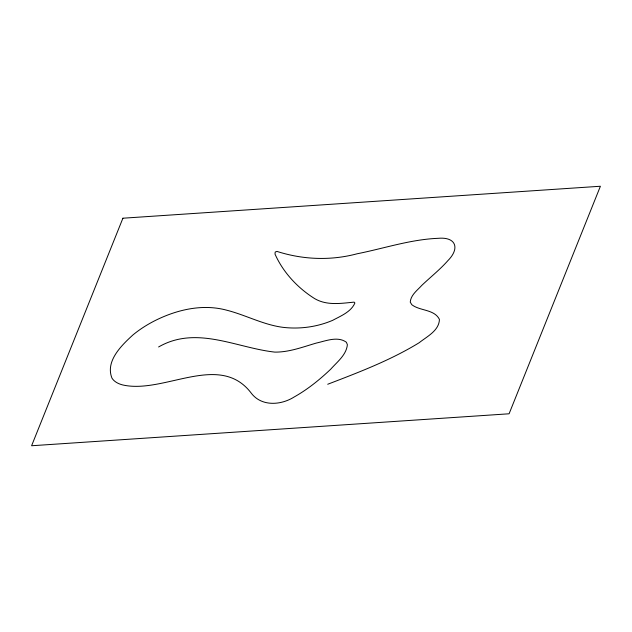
<?xml version="1.0" encoding="UTF-8"?>
<svg xmlns="http://www.w3.org/2000/svg" width="632" height="632" viewBox="0 0 632 632"><rect width="100%" height="100%" fill="white"/><g stroke="black" fill="none" stroke-linecap="round" stroke-linejoin="round"><path stroke-width="0.95" d="M158.6 346.968C196.41 325.172 236.242 347.853 274.849 352.111C289.18 352.277 302.736 347.015 316.292 343.073C325.772 340.996 337.638 335.876 346.391 342.252L347.379 344.709C346.375 354.971 337.14 361.915 330.757 369.151C319.642 379.721 307.594 389.446 294.188 396.975C281.208 405.183 262.106 406.755 251.655 393.673C220.039 351.092 164.328 394.447 122.655 384.935A34.025 18.778 -18.2 0 1 111.975 378.157C105.149 361.283 121.407 345.491 132.783 335.079A80.904 44.659 -18.2 0 1 154.974 320.645C176.897 309.664 202.58 303.621 226.754 310.209C245.722 315.036 263.275 324.761 282.844 327.321C299.702 329.335 317.09 327.005 332.709 320.313C340.735 315.992 351.131 311.884 354.9 302.997L354.11 302.135C340.972 303.376 326.894 305.754 314.76 298.675C297.783 288.073 283.16 272.447 275.007 254.088L275.204 252.026L276.99 251.418C302.949 259.728 330.631 260.842 357.12 253.78C384.051 248.431 410.492 239.449 438.102 238.319C456.02 236.652 460.112 248.337 447.938 260.582C439.983 269.619 430.479 277.093 421.797 285.38C417.333 290.317 410.776 294.962 410.247 302.12L411.835 304.727C420.146 311.134 434.271 309.103 439.43 319.389C439.129 330.694 426.924 336.548 419.166 342.726C390.521 360.28 358.968 372.264 327.716 384.256M122.908 218.214L31.6 445.75L509.092 413.786L600.4 186.25L122.908 218.214"/></g></svg>
